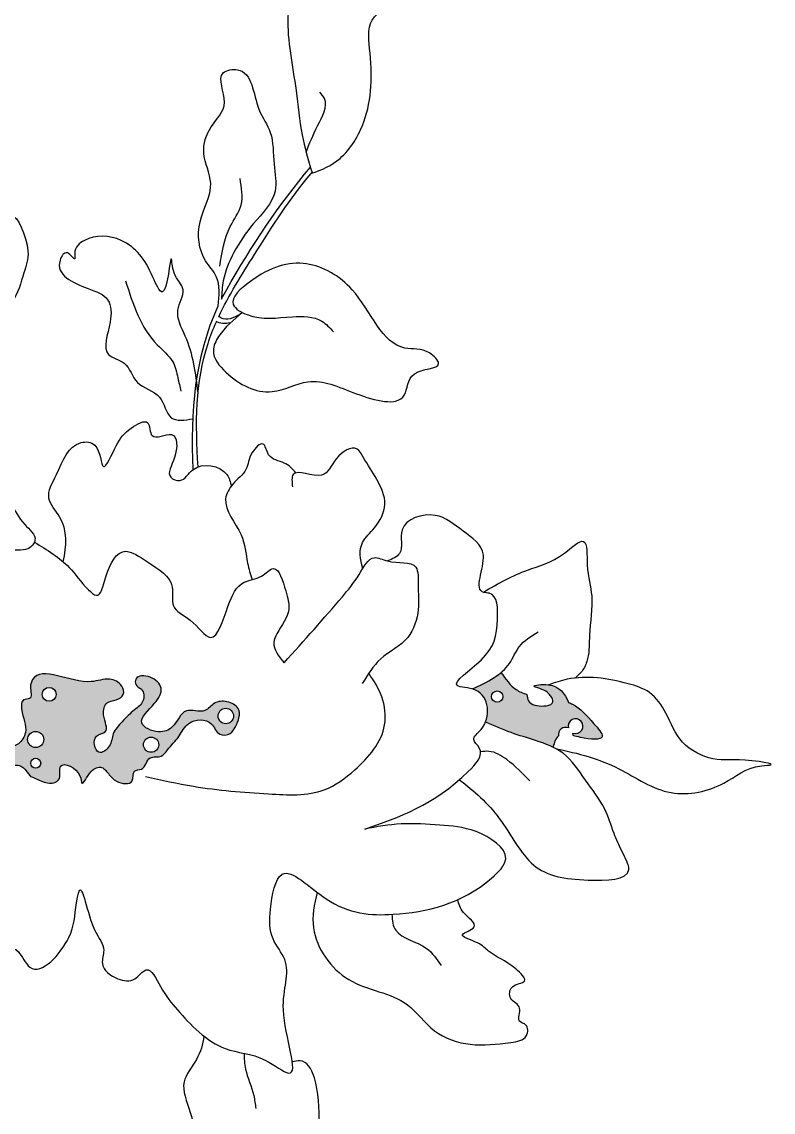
# Model space of a CAD drawing. Header units: millimetres. Extents: x 2133.42 to 2134.8, y 649.95 to 651.52.
# Drawn here: x 2134.0968 to 2134.232, y 650.3705 to 650.5667 of the extents above; entities that cross this region are included whole.
import ezdxf

# ---------------------------------------------------------------- set-up
doc = ezdxf.new("R2010")
doc.units = ezdxf.units.MM
for name, color, linetype in [('Flor01', 210, 'Continuous'), ('Flor02', 223, 'Continuous'), ('Hojas', 74, 'Continuous'), ('Polen', 40, 'Continuous')]:
    doc.layers.add(name, color=color, linetype=linetype)

msp = doc.modelspace()

# ---------------------------------------------------------------- hatches: boundary and pattern name
at = {"layer": 'Polen'}
h = msp.add_hatch(color=256, dxfattribs=at)
edge = h.paths.add_edge_path()
edge.add_spline(control_points=[(2134.098370345051, 650.4309473231567), (2134.097534996331, 650.4320945195852), (2134.096430561998, 650.4336112551608), (2134.094391832267, 650.4322140296468), (2134.093150553739, 650.4337303666505), (2134.092146904643, 650.4357888242264), (2134.089776145033, 650.434840399632), (2134.087421295873, 650.4361538200993), (2134.089077911756, 650.4388152351914), (2134.092421675758, 650.4361611877918), (2134.096188815862, 650.4361739835172), (2134.098127313001, 650.4395376935807), (2134.096724226994, 650.4418532146576), (2134.096673200345, 650.4449600447068), (2134.098877128923, 650.4447237512147), (2134.09815614762, 650.4468743790695), (2134.09964032378, 650.4514584584069), (2134.107211400397, 650.4466615112382), (2134.112279310073, 650.4488757119223), (2134.114820996595, 650.4477114928826), (2134.115419434474, 650.4455042648955), (2134.113741748687, 650.4446232396454), (2134.111795568309, 650.4443879891282), (2134.111126727219, 650.4417606531887), (2134.112855231727, 650.4387375232425), (2134.109322502188, 650.4385653702329), (2134.110111740724, 650.4342236298253), (2134.113025508925, 650.4363785397046), (2134.112985635903, 650.4388147985848), (2134.114990882016, 650.4409169566575), (2134.116753874883, 650.442802059793), (2134.118949407703, 650.4442481813745), (2134.118791841688, 650.446693751175), (2134.117156565973, 650.4472156619133), (2134.11721679909, 650.4492300618057), (2134.120234780075, 650.4491099862577), (2134.122532616725, 650.4468476740143), (2134.120701742252, 650.4436610768844), (2134.116816546436, 650.4405888092656), (2134.121289675476, 650.4385229596484), (2134.124494111474, 650.4396624969359), (2134.125756627354, 650.4437604687423), (2134.129660337053, 650.4420112238789), (2134.131352885334, 650.4444292989581), (2134.133757861191, 650.444615525042), (2134.136566979811, 650.4432049882009), (2134.135588113803, 650.4403102203572), (2134.134387369094, 650.4384201964046), (2134.131924261609, 650.4381541478615), (2134.131068797344, 650.441434689107), (2134.126559457618, 650.4412242245744), (2134.12518814894, 650.4378960067237), (2134.1232828403, 650.4362475583638), (2134.121970003894, 650.4341465903395), (2134.119331830248, 650.4348841041135), (2134.119057066585, 650.4319768628828), (2134.116579326418, 650.432215736566), (2134.117214227643, 650.4292390484176), (2134.113845382592, 650.4297603061652), (2134.112528210746, 650.4312066415362), (2134.111251793432, 650.4330055712599), (2134.108959267583, 650.4321158944837), (2134.107546477567, 650.4286748365053), (2134.10742930722, 650.4322462863814), (2134.102836219747, 650.4342323329299), (2134.104149071325, 650.4300593826481), (2134.101370514857, 650.4294940270369), (2134.099834869116, 650.4303700024236), (2134.098711882017, 650.4308126880377), (2134.098370345051, 650.4309473231567)], knot_values=[0, 0, 0, 0, 0.003371488317455077, 0.004457524576265608, 0.006169818014565558, 0.008137546709673047, 0.01065144792852713, 0.01277259110402362, 0.01375755156126845, 0.01840206262066388, 0.02174387624145738, 0.02408890901414512, 0.02838961373134969, 0.03006653069454374, 0.03117302740439819, 0.0331915753341682, 0.0346097155726545, 0.04516805863741619, 0.04852080260624166, 0.05101215773116627, 0.05255515996680567, 0.05415916795628751, 0.05585083324809297, 0.05811167102859818, 0.06115675271093528, 0.06293401311162143, 0.06585338569897013, 0.06802209245980878, 0.07037335136173922, 0.07305970025536193, 0.07617551573676934, 0.07837207829702975, 0.08048501364093996, 0.08181691268319641, 0.08275518793337427, 0.08538201940302942, 0.08813984134480762, 0.0911162932554805, 0.09534197601960848, 0.09876772493536912, 0.1013732371633334, 0.1052117045649992, 0.1085371476041092, 0.1107043058975503, 0.1129633692664381, 0.1153299990403018, 0.1186883616745174, 0.120177108576016, 0.122061800919607, 0.1244753114905321, 0.1285233498099, 0.1315129411505326, 0.1346383602869319, 0.136272617203848, 0.1382452834888522, 0.1408167314008593, 0.1420972920599039, 0.1438829361214914, 0.1467025956307846, 0.1484421538039859, 0.1503325324623435, 0.1523455252605972, 0.1550183971785881, 0.1563668749300991, 0.1602444798076082, 0.1627248851387841, 0.1644846535389336, 0.1669984009217364, 0.1680970476806191, 0.1680970476806191, 0.1680970476806191, 0.1680970476806191], degree=3, periodic=0)
h.paths.add_polyline_path([(2134.100480328553, 650.4457120641995, -1), (2134.102990300318, 650.4457120641995, -1)], flags=16)
h.paths.add_polyline_path([(2134.097853764968, 650.4375937740662, -1), (2134.100756820022, 650.4375937740662, -1)], flags=16)
h.paths.add_polyline_path([(2134.098405338241, 650.4333140212655, -1), (2134.100205246749, 650.4333140212655, -1)], flags=16)
h.paths.add_polyline_path([(2134.121433530127, 650.4366561155587, -1), (2134.118692661023, 650.4366561155587, -1)], flags=16)
h.paths.add_polyline_path([(2134.134895247592, 650.4418154832241, -1), (2134.132119194549, 650.4418154832241, -1)], flags=16)
h = msp.add_hatch(color=256, dxfattribs=at)
edge = h.paths.add_edge_path()
edge.add_spline(control_points=[(2134.195199147111, 650.4442456652263), (2134.194524290925, 650.4458092920739), (2134.193163604269, 650.4479278791813), (2134.187594880552, 650.4471922220481), (2134.191454897604, 650.4466385515193), (2134.192989975173, 650.4439758071387), (2134.190198191288, 650.4434232547832), (2134.187939431677, 650.4439071366795), (2134.187710930766, 650.4452663894862), (2134.187687041167, 650.4457129957528)], knot_values=[0.0006866349801275262, 0.0006866349801275262, 0.0006866349801275262, 0.0006866349801275262, 0.005502396653678694, 0.008123184443972871, 0.0104434467015568, 0.01287288786415766, 0.01447875957133001, 0.01736932864430499, 0.0186339179570644, 0.0186339179570644, 0.0186339179570644, 0.0186339179570644], degree=3, periodic=0)
edge.add_spline(control_points=[(2134.187687041167, 650.445712995753), (2134.18698826082, 650.4459168502226), (2134.18512790276, 650.4467021020849), (2134.183850074141, 650.4484766753625), (2134.183021510279, 650.4496273361513)], knot_values=[0, 0, 0, 0, 0.002214076187201169, 0.006297422324731785, 0.006297422324731785, 0.006297422324731785, 0.006297422324731785], degree=3, periodic=0)
edge.add_spline(control_points=[(2134.18302151027, 650.4496273361436), (2134.182626824554, 650.4492999650312), (2134.180971876053, 650.4481147105442), (2134.179164635748, 650.4472534509639), (2134.17777546842, 650.4466963002484)], knot_values=[0.004052643690188831, 0.004052643690188831, 0.004052643690188831, 0.004052643690188831, 0.005576532976412855, 0.01006127983372449, 0.01006127983372449, 0.01006127983372449, 0.01006127983372449], degree=3, periodic=0)
edge.add_spline(control_points=[(2134.177775468414, 650.4466963002419), (2134.17801083879, 650.4466329591505), (2134.180419721136, 650.4458261127157), (2134.18110810706, 650.4428532994558), (2134.180235253636, 650.4407031571213)], knot_values=[0.03130897864286766, 0.03130897864286766, 0.03130897864286766, 0.03130897864286766, 0.03192596343149454, 0.0377794536566221, 0.0377794536566221, 0.0377794536566221, 0.0377794536566221], degree=3, periodic=0)
edge.add_spline(control_points=[(2134.180235253637, 650.4407031571211), (2134.181767578253, 650.4400421471883), (2134.184717113867, 650.4387697847158), (2134.188816931497, 650.4375862417077), (2134.191378103079, 650.4366943019427), (2134.192368682933, 650.4362142492658)], knot_values=[0.06936886324159014, 0.06936886324159014, 0.06936886324159014, 0.06936886324159014, 0.07436043172021009, 0.07897701600276705, 0.08226984146394022, 0.08226984146394022, 0.08226984146394022, 0.08226984146394022], degree=3, periodic=0)
edge.add_spline(control_points=[(2134.192368682934, 650.436214249265), (2134.192632708111, 650.437033188376), (2134.192896908176, 650.4378526699455), (2134.193356173473, 650.4382511911148), (2134.193356477571, 650.4382514547328)], knot_values=[0.03042648225824127, 0.03042648225824127, 0.03042648225824127, 0.03042648225824127, 0.03268942712988784, 0.03269092608609571, 0.03269092608609571, 0.03269092608609571, 0.03269092608609571], degree=3, periodic=0)
edge.add_arc((2134.194669605663, 650.4384558873998), 0.001328946238073957, 68.73307818052672, 188.8489842818456, ccw=False)
edge.add_arc((2134.196450075901, 650.4399774267831), 0.001328946237840527, -111.26692178293189, 192.2994444276143, ccw=False)
edge.add_arc((2134.194669605663, 650.4384558873987), 0.001328946238070201, -6.994611143970417, 12.299444470715002, ccw=False)
edge.add_spline(control_points=[(2134.195988661364, 650.438294053654), (2134.196407395834, 650.438188024885), (2134.198491488215, 650.4376294636386), (2134.202554851527, 650.4372860666562), (2134.198873578288, 650.4414050740824), (2134.197180991111, 650.4434037380369), (2134.195438422079, 650.4441554099703), (2134.19519914708, 650.444245665238)], knot_values=[0.01376428735733634, 0.01376428735733634, 0.01376428735733634, 0.01376428735733634, 0.01484051168550728, 0.01876122151157783, 0.02150657375251771, 0.02672252709299005, 0.02751927519553028, 0.02751927519553028, 0.02751927519553028, 0.02751927519553028], degree=3, periodic=0)
h.paths.add_polyline_path([(2134.181322981704, 650.4453069572768, -1), (2134.183374878977, 650.4453069572768, -1)], flags=16)

# ---------------------------------------------------------------- linework, layer by layer
at = {"layer": 'Flor01'}
for points, knots in [([(2134.104246655922, 650.4695789227868), (2134.104899014405, 650.472447318716), (2134.10514197048, 650.4765146491823), (2134.100704603425, 650.4811011052713), (2134.103706123433, 650.4860548836053), (2134.105370648233, 650.4913655007575), (2134.110983098827, 650.4910823514967), (2134.111056655214, 650.4841720337072), (2134.113944103979, 650.4911477939394), (2134.115607423227, 650.4931955518451), (2134.120047943076, 650.4958330346041), (2134.119630346777, 650.4908110021325), (2134.124922738688, 650.4939659961136), (2134.124835954442, 650.4882349584312), (2134.12245701338, 650.4849522340191), (2134.125942687957, 650.4836554885666), (2134.127747640583, 650.4877809582848), (2134.133622570949, 650.4867191007921), (2134.134325140161, 650.4839403049822), (2134.134507241859, 650.4832200578829)], [0.00355373288683701, 0.00355373288683701, 0.00355373288683701, 0.00355373288683701, 0.01182106568553535, 0.01569450112807897, 0.02013028919525012, 0.02739622299193404, 0.0299428446179674, 0.03408182480744343, 0.038482168029569, 0.04264167691311754, 0.04577443493497131, 0.04820480802074426, 0.05167294102246035, 0.05584343824635409, 0.05946070239053979, 0.06119454031177805, 0.06419787252800943, 0.07041439095682202, 0.07258943269473543, 0.07258943269473543, 0.07258943269473543, 0.07258943269473543]), ([(2134.072524019041, 650.4626891055917), (2134.071822152433, 650.4651723487519), (2134.071100366004, 650.469768703157), (2134.07273467846, 650.4776867125322), (2134.077622813863, 650.4757438941591), (2134.080808428092, 650.4725349974802), (2134.081806651302, 650.4771135108892), (2134.077368252449, 650.4778807347697), (2134.079137321216, 650.4832850146747), (2134.079152033948, 650.4876018022832), (2134.082708860075, 650.4914873804712), (2134.089263599414, 650.4908991103584), (2134.09420978758, 650.4841556503428), (2134.095276715654, 650.4776184682041), (2134.100017183716, 650.4739198448569), (2134.097657935912, 650.4712019217556), (2134.093362729881, 650.472445202534), (2134.094011458404, 650.465620972013), (2134.093846231905, 650.4622615698269), (2134.093754918973, 650.460404985891)], [0.006103925317610065, 0.006103925317610065, 0.006103925317610065, 0.006103925317610065, 0.014044174438711, 0.01978186873103309, 0.02458709336255909, 0.02708127451059698, 0.02986435972669458, 0.03274868982083435, 0.03733322992849198, 0.04270888543075326, 0.04657082303433688, 0.05138158819061519, 0.06027186794899696, 0.06891476481678689, 0.07230704676319191, 0.07432096880120237, 0.07752084091632534, 0.08251007722195611, 0.08867378728837055, 0.08867378728837055, 0.08867378728837055, 0.08867378728837055]), ([(2134.146116479909, 650.4855702356682), (2134.145528915222, 650.4863079105075), (2134.144117649027, 650.4876926226696), (2134.141002135527, 650.4879281361372), (2134.140511347793, 650.4917729482248), (2134.137573219089, 650.4889034351658), (2134.137609064115, 650.4858913346127), (2134.134702804998, 650.4838868941047), (2134.132373794172, 650.4795586634631), (2134.13685665232, 650.4751207578255), (2134.137141605326, 650.4699841306127), (2134.137942090701, 650.4673253165644), (2134.138238484003, 650.4663408455151)], [0.001561674869579231, 0.001561674869579231, 0.001561674869579231, 0.001561674869579231, 0.004323578508317422, 0.007507541117952008, 0.009673867379040245, 0.0121667900898266, 0.01540126303374145, 0.01896822219917012, 0.02187359313503752, 0.02895310064887292, 0.03418305739110378, 0.03725813878375577, 0.03725813878375577, 0.03725813878375577, 0.03725813878375577]), ([(2134.158162944641, 650.4683787053424), (2134.157652223956, 650.4700698030105), (2134.157317266878, 650.4727848904496), (2134.160687539596, 650.4758609881435), (2134.162907052144, 650.4798932422287), (2134.160739206574, 650.4845743239347), (2134.158754553011, 650.4873893824381), (2134.15684626857, 650.4909076169655), (2134.152834860858, 650.4883879193305), (2134.151440222091, 650.4835981153226), (2134.145088768609, 650.4869054239138), (2134.145413399624, 650.4839373803295), (2134.145511746662, 650.4830382108696)], [0.002778791882572898, 0.002778791882572898, 0.002778791882572898, 0.002778791882572898, 0.007659932966549586, 0.01107311767365255, 0.01571353391502461, 0.02040143252345845, 0.02510505806610641, 0.02693380948779142, 0.03097822629246675, 0.0350065899213238, 0.04014136796303785, 0.04237303374894651, 0.04237303374894651, 0.04237303374894651, 0.04237303374894651]), ([(2134.179849695489, 650.4640797245537), (2134.182509460338, 650.4656697256543), (2134.187301292399, 650.4682504501135), (2134.193175350656, 650.4695745217058), (2134.198733114335, 650.4750055318185), (2134.19826063041, 650.4678683147214), (2134.199881809867, 650.4632224729761), (2134.198769006978, 650.4572845330107), (2134.198986793397, 650.4527914620148), (2134.197898876999, 650.4500493091579), (2134.196897282118, 650.4490687608518), (2134.196360412707, 650.448652614483)], [0.004856471216310568, 0.004856471216310568, 0.004856471216310568, 0.004856471216310568, 0.01390654497316983, 0.02121653217451368, 0.02527079780929947, 0.02956784047714293, 0.03519664227974775, 0.0422393555067259, 0.04648481541571877, 0.0487198907727065, 0.0507566210718542, 0.0507566210718542, 0.0507566210718542, 0.0507566210718542]), ([(2134.17777546842, 650.4466963002484), (2134.179164635748, 650.4472534509639), (2134.18164094368, 650.4484335618347), (2134.184771291093, 650.4509894350797), (2134.186136225803, 650.4547940894471), (2134.188453570075, 650.4561824808367), (2134.189726627103, 650.456945207998)], [0.004052643690188832, 0.004052643690188832, 0.004052643690188832, 0.004052643690188832, 0.008537390547500464, 0.01228576758634608, 0.01581887524085553, 0.0201259732806801, 0.0201259732806801, 0.0201259732806801, 0.0201259732806801]), ([(2134.192966053085, 650.4359054893296), (2134.196873168362, 650.4351529578502), (2134.203998043274, 650.4332102982844), (2134.212948915721, 650.4266273602822), (2134.223198562725, 650.428877433723), (2134.227185716128, 650.4327973057063), (2134.233020192762, 650.43303126687), (2134.225561253917, 650.4343546259388), (2134.221803015707, 650.4332623749712), (2134.21497606809, 650.436627715208), (2134.213141915335, 650.4420509660658), (2134.210161436139, 650.4463395937141), (2134.20367582057, 650.4483944203537), (2134.197279921927, 650.4493522318339), (2134.192668840094, 650.4478043095564), (2134.191552657602, 650.4474296114255)], [0.007240834827986035, 0.007240834827986035, 0.007240834827986035, 0.007240834827986035, 0.01910124871332498, 0.02941770814562377, 0.03908595589176728, 0.04656498569079047, 0.04822868151688881, 0.05174044103352203, 0.05875215930871606, 0.06502028139131638, 0.07102135507088927, 0.07576418891571043, 0.07991086250004971, 0.09090788242825644, 0.0944200525680674, 0.0944200525680674, 0.0944200525680674, 0.0944200525680674]), ([(2134.175533702409, 650.4303468926821), (2134.178181581602, 650.4283364890013), (2134.183292715291, 650.423850149155), (2134.188096430094, 650.4136149741705), (2134.1966649916, 650.4120325321252), (2134.207653818494, 650.4123412349185), (2134.204639615979, 650.4175814701425), (2134.203186351154, 650.4209823391127), (2134.201734870385, 650.4257501922457), (2134.19811607101, 650.4302122642263), (2134.194833513857, 650.4354473223226), (2134.189499909319, 650.4373890783949), (2134.184717113867, 650.4387697847158), (2134.181767578253, 650.4400421471883), (2134.180235253637, 650.4407031571211)], [0.004841687568232506, 0.004841687568232506, 0.004841687568232506, 0.004841687568232506, 0.01481824806423701, 0.02524580331250172, 0.03541199428338656, 0.04295279531654572, 0.0464136945234817, 0.04995096916539639, 0.0548029122055884, 0.06088985041885821, 0.06721972325402595, 0.07266168870276332, 0.07727827298532028, 0.08226984146394023, 0.08226984146394023, 0.08226984146394023, 0.08226984146394023])]:
    msp.add_open_spline(points, degree=3, knots=knots, dxfattribs=at)
for points in [[(2134.158526392498, 650.4214726759784), (2134.177137286472, 650.4318247386934), (2134.179113238605, 650.4361000346546), (2134.178125262539, 650.4375799380815), (2134.17944256396, 650.4393887166945), (2134.178454587894, 650.4464593935533), (2134.175161334339, 650.4472815698815), (2134.17944256396, 650.451885729392), (2134.182406524772, 650.4592852814368), (2134.180924560673, 650.4638894409472), (2134.179936551994, 650.4640538785402), (2134.179851497475, 650.4707343433965), (2134.176198229799, 650.475066542608), (2134.171175023434, 650.4779166739744), (2134.165238491996, 650.4752945512555), (2134.164781813154, 650.4710763680044), (2134.162612694643, 650.4697083044831)], [(2134.188187133797, 650.4301598589748), (2134.184074806534, 650.4339688857466), (2134.180856464877, 650.4354567835566), (2134.179348307128, 650.4353539704362)], [(2134.095485209687, 650.4282093924322), (2134.074549013887, 650.4086961507918), (2134.069896518684, 650.3947581243733), (2134.076642633467, 650.3861630106031), (2134.087110731367, 650.3894152117249), (2134.096183061139, 650.3994041293006), (2134.098276680719, 650.3966165216896), (2134.105255423523, 650.4019594343379), (2134.106651159039, 650.4082315456443), (2134.107116415082, 650.410322257171), (2134.109907918727, 650.4033532381434), (2134.111536282264, 650.3996364318742), (2134.111303654242, 650.3973134294106), (2134.114095157886, 650.3945258217996), (2134.11711925694, 650.3945258217996), (2134.11921287652, 650.3961519281788), (2134.121771752143, 650.393132017994), (2134.124795883808, 650.3889506065775), (2134.133402957537, 650.3819815991866), (2134.140614328363, 650.37989088766), (2134.144801567523, 650.3775678851964), (2134.143871055438, 650.3889506065775), (2134.144103683459, 650.3980103254951), (2134.142010063879, 650.4017271317642), (2134.141544807836, 650.4070700444125), (2134.143638427416, 650.413342155719), (2134.151547682307, 650.4089284533654), (2134.163644143744, 650.4061408457544), (2134.181323579857, 650.4126452596346), (2134.18388245548, 650.41612976333), (2134.178532076213, 650.4210080824677), (2134.172018622064, 650.4221695836995), (2134.16503987926, 650.4224018746365), (2134.158526392498, 650.4214726759784)]]:
    msp.add_spline(points, degree=3, dxfattribs=at)
at = {"layer": 'Flor02'}
for points in [[(2134.099077479375, 650.4730974699695), (2134.105335977458, 650.4685504920714), (2134.108795556949, 650.4645385103735), (2134.110246343089, 650.4635355120398), (2134.111920332114, 650.466878828182), (2134.115379911605, 650.4714480311764), (2134.11939749831, 650.469553490405), (2134.123861458171, 650.4649842874106), (2134.124084661056, 650.4616409596318), (2134.127097834778, 650.4590777533048), (2134.130780617154, 650.4559573140446), (2134.133905392319, 650.4615295153725), (2134.136806997211, 650.4658758298483), (2134.139931772375, 650.4669902724413), (2134.14205216717, 650.4683276035528), (2134.144284130794, 650.4643156218549), (2134.144842138007, 650.4609722940761), (2134.142721743212, 650.4566259796003), (2134.142163768613, 650.4550657716068), (2134.144008062352, 650.4513768234932)], [(2134.144008062352, 650.4513768234933), (2134.15448705297, 650.4632746996577), (2134.157501563822, 650.4672884384908), (2134.160228983061, 650.4702987484338), (2134.162612694643, 650.4697083044831), (2134.167693462828, 650.4685785713235), (2134.168124083941, 650.4654249210456), (2134.168124083941, 650.4609811262984), (2134.166257972152, 650.4559639585754), (2134.161377349512, 650.4520935600771), (2134.158075747047, 650.4476497769665)]]:
    msp.add_spline(points, degree=3, dxfattribs=at)
msp.add_open_spline([(2134.119072151731, 650.4309602165721), (2134.121953261368, 650.4303063264886), (2134.129260918427, 650.4286477972795), (2134.139869168756, 650.4278458455257), (2134.150478305092, 650.4272656287617), (2134.157669756491, 650.4325609407991), (2134.162794793121, 650.4384581791436), (2134.161915461393, 650.4453710710218), (2134.16017249926, 650.4481805738991), (2134.159224891732, 650.4494990304885)], degree=3, knots=[0, 0, 0, 0, 0.00882915660995934, 0.02239430524635216, 0.03243789128571943, 0.03898581691260597, 0.048714330010295, 0.05379566812039877, 0.05862943771737979, 0.05862943771737979, 0.05862943771737979, 0.05862943771737979], dxfattribs=at)
at = {"layer": 'Hojas'}
for points, knots in [([(2134.148891708172, 650.5394528646824), (2134.150812948977, 650.5400399259411), (2134.154902110809, 650.5419375822628), (2134.159877296367, 650.5503552090462), (2134.159852539626, 650.5589880062972), (2134.158786864241, 650.5671417081795), (2134.163168796901, 650.5694699280759), (2134.160550565367, 650.5731417775006), (2134.158172880688, 650.5754742501324), (2134.15605232761, 650.5799637384732), (2134.158952884561, 650.5908185937748), (2134.147383395873, 650.5782257749122), (2134.143397241456, 650.5686475762194), (2134.146156701993, 650.5559968082626), (2134.146938948911, 650.5466910899315), (2134.148335274861, 650.5418566385463), (2134.149034984748, 650.5396210048824)], [0.006540857908743213, 0.006540857908743213, 0.006540857908743213, 0.006540857908743213, 0.01251506215225814, 0.02034906125520273, 0.03363979097311392, 0.03936611723496425, 0.04194589838589284, 0.04570250812176487, 0.04940901237989077, 0.05268608882755877, 0.06080227379952392, 0.06923904445055341, 0.08422244861141717, 0.09741209767077559, 0.1054936581006371, 0.1124854266681447, 0.1124854266681447, 0.1124854266681447, 0.1124854266681447]), ([(2134.132145840854, 650.5155960298665), (2134.132337944364, 650.5174772308441), (2134.132653218271, 650.52056459548), (2134.128760243043, 650.5245002063816), (2134.128014473466, 650.5309682098924), (2134.132022144316, 650.5371026047411), (2134.128802024882, 650.5428574598304), (2134.130520319017, 650.5480883550043), (2134.134645209127, 650.5517958370035), (2134.131265788697, 650.5576647388333), (2134.138301492426, 650.5588519044679), (2134.138461802108, 650.551513484383), (2134.142199110596, 650.5467015497981), (2134.141910502689, 650.5413950907244), (2134.143233010966, 650.5353098045396), (2134.138357216454, 650.5306251081487), (2134.134963926423, 650.5255659583574), (2134.132954596418, 650.520849635285), (2134.132772268124, 650.5179453449148), (2134.132744341965, 650.5168296483221)], [0, 0, 0, 0, 0.00531582323247538, 0.008724152737358132, 0.01578423063358481, 0.02302947162350794, 0.02857910281190263, 0.03350190159528209, 0.03849492081645332, 0.0437960696203681, 0.04645195754538487, 0.05452172517100962, 0.05915963461140669, 0.06494646976589505, 0.06976932613698753, 0.07684705650477933, 0.08310066489480117, 0.0884929749110941, 0.09182424711737314, 0.09182424711737314, 0.09182424711737314, 0.09182424711737314]), ([(2134.14796776584, 650.5432677322783), (2134.148548790267, 650.5447779686358), (2134.149825513474, 650.5478679503946), (2134.152230999905, 650.5519726856506), (2134.150762504681, 650.5536675990925), (2134.150445756667, 650.5540331845285)], [0.001924125314391212, 0.001924125314391212, 0.001924125314391212, 0.001924125314391212, 0.006990622596964585, 0.01205061297740082, 0.0134421873520719, 0.0134421873520719, 0.0134421873520719, 0.0134421873520719]), ([(2134.132242003993, 650.5136634091843), (2134.134045666246, 650.5174957279352), (2134.139587320946, 650.5263264259962), (2134.145086903487, 650.5349850732628), (2134.14897755316, 650.5395538348406), (2134.149034984748, 650.5396210048824)], [0.03492022112861603, 0.03492022112861603, 0.03492022112861603, 0.03492022112861603, 0.04769176062775596, 0.06549481267841831, 0.06576088525019907, 0.06576088525019907, 0.06576088525019907, 0.06576088525019907]), ([(2134.132744341965, 650.5168296483226), (2134.133036920734, 650.5174080411759), (2134.133344339381, 650.5179817826784), (2134.138099380883, 650.5263595423311), (2134.14305921539, 650.5338002134864), (2134.148741962995, 650.5405690865716)], [0.03794385123234098, 0.03794385123234098, 0.03794385123234098, 0.03794385123234098, 0.03986617653867406, 0.03986617653867406, 0.06625581352254295, 0.06625581352254295, 0.06625581352254295, 0.06625581352254295]), ([(2134.128535490876, 650.4866461476532), (2134.128012942656, 650.4943311562348), (2134.128042035537, 650.5033050295687), (2134.131252656934, 650.5114706004459), (2134.131824658633, 650.5127530664174)], [0.007212926362692001, 0.007212926362692001, 0.007212926362692001, 0.007212926362692001, 0.02966388538733197, 0.03391199232009061, 0.03391199232009061, 0.03391199232009061, 0.03391199232009061]), ([(2134.149963272422, 650.4100808183729), (2134.149361551073, 650.4079450204232), (2134.14837124019, 650.4021207303099), (2134.154899671939, 650.3926553474198), (2134.165702464505, 650.3919372322226), (2134.170585810882, 650.3845277144063), (2134.177753306059, 650.382196923485), (2134.18308672602, 650.3828697600522), (2134.18782213976, 650.3834842918096), (2134.188005309409, 650.3863920766727), (2134.185604919367, 650.386798196897), (2134.187161934073, 650.389659271137), (2134.18435002836, 650.390586282966), (2134.184596438881, 650.3936533775814), (2134.188398970461, 650.3937353641926), (2134.184469792308, 650.3976653491044), (2134.181438058531, 650.3986685672124), (2134.179100080368, 650.4012238345584), (2134.174405235171, 650.402333331556), (2134.179837085147, 650.4038670022823), (2134.175890661359, 650.4062321505355), (2134.175434599461, 650.4080023552355), (2134.175234232958, 650.4087800780146)], [0.003654884852255139, 0.003654884852255139, 0.003654884852255139, 0.003654884852255139, 0.01015939020707594, 0.02142071975682148, 0.03287917778813195, 0.039644526030774, 0.04652857760822676, 0.05384673189266308, 0.05688564981126839, 0.0587994631409666, 0.06012728222035763, 0.06247362781696426, 0.06481338172296704, 0.0669152954581868, 0.0693278877934164, 0.07200623391447467, 0.07784467896224902, 0.08033236054037503, 0.0834080949448262, 0.08591715757451658, 0.08915166095434689, 0.09168626325348277, 0.09168626325348277, 0.09168626325348277, 0.09168626325348277]), ([(2134.163413133239, 650.4061274306988), (2134.163408979734, 650.40501193665), (2134.163869154839, 650.4019633301806), (2134.169529822874, 650.4010035249338), (2134.171499299371, 650.398067741213), (2134.17227512275, 650.396911266562)], [0.002183910807749265, 0.002183910807749265, 0.002183910807749265, 0.002183910807749265, 0.005326649642866298, 0.01168240014310555, 0.01581336562088156, 0.01581336562088156, 0.01581336562088156, 0.01581336562088156]), ([(2134.129575907926, 650.3842252960795), (2134.12938771203, 650.3827691141208), (2134.128541756279, 650.3799069253186), (2134.124955927432, 650.3757335064757), (2134.127194528704, 650.3710875362194), (2134.128460048053, 650.3648123437343), (2134.132967154408, 650.3673902489747), (2134.136792999294, 650.3643650177888), (2134.134562860254, 650.3595270964092), (2134.139798109915, 650.3583409859497), (2134.139043169964, 650.3520743271265), (2134.144286005585, 650.3555775882214), (2134.142259755836, 650.359350256847), (2134.144585433095, 650.3627092084255), (2134.143708015993, 650.3657785955961), (2134.147387604172, 650.3688621630727), (2134.150270402313, 650.3613264579383), (2134.151121931534, 650.3751222572278), (2134.147815783664, 650.3801098601815), (2134.145962048764, 650.3797043132834), (2134.145480558036, 650.3795989761767)], [0.009876187851107157, 0.009876187851107157, 0.009876187851107157, 0.009876187851107157, 0.0143402481825659, 0.01894745935770307, 0.02457062268501514, 0.02955971039165118, 0.03290858842702405, 0.03666236994723622, 0.0408300643455389, 0.04456756122578333, 0.0490283640180682, 0.05178453770566318, 0.05733221982051048, 0.05908695027387696, 0.06334045739931252, 0.06626600897063904, 0.06871773888293284, 0.07964736361377084, 0.08365008573025891, 0.08505455413214527, 0.08505455413214527, 0.08505455413214527, 0.08505455413214527]), ([(2134.136792892929, 650.3811335905706), (2134.136783245743, 650.3801766691699), (2134.136980622149, 650.3775919772444), (2134.138505319821, 650.3744203373553), (2134.138803100513, 650.3719809295418), (2134.138898496951, 650.3711994456474)], [0.004841628128660155, 0.004841628128660155, 0.004841628128660155, 0.004841628128660155, 0.007723029721552148, 0.01272323604475866, 0.0150801480022306, 0.0150801480022306, 0.0150801480022306, 0.0150801480022306])]:
    msp.add_open_spline(points, degree=3, knots=knots, dxfattribs=at)
for points in [[(2134.132431940194, 650.5227547246077), (2134.134313086543, 650.5298579491947), (2134.136253034002, 650.5337324321594), (2134.136076663282, 650.5385461911268)], [(2134.051705520148, 650.4916300638926), (2134.051849665314, 650.5063286995731), (2134.052285504495, 650.5127121620457), (2134.056353380336, 650.5174997501725), (2134.058823157437, 650.522287349936), (2134.063472130444, 650.5266397154733), (2134.065651358962, 650.5304117609508), (2134.065070229183, 650.5240282984782), (2134.065215519781, 650.522287349936), (2134.068121136063, 650.5272200238962), (2134.072043721306, 650.5295412808614), (2134.076692694312, 650.5312822294036), (2134.078290793052, 650.5278003439558), (2134.077564405288, 650.5250438527643), (2134.081777539113, 650.5282355781823), (2134.083666186436, 650.5288158982419), (2134.088315192055, 650.5272200238962), (2134.090930227142, 650.5263495554434), (2134.093835843424, 650.5273651097294), (2134.09514339358, 650.5315723894333), (2134.097903719265, 650.5254790869907), (2134.0971773315, 650.5215619556799), (2134.094998102983, 650.51633912169), (2134.090784969157, 650.5128572362422), (2134.088460450041, 650.5103909050805), (2134.084828445993, 650.5090851907646), (2134.084102025617, 650.5067639337994), (2134.086135963537, 650.5054582194837), (2134.084392606813, 650.4998001512673), (2134.081051151349, 650.495157637337), (2134.078581374248, 650.4937068488247), (2134.071026752346, 650.4948674773073), (2134.068266426661, 650.4918208260858), (2134.067249457701, 650.4876135463819), (2134.063617421042, 650.4858725978397), (2134.060275965579, 650.484421820964), (2134.056208089738, 650.4848570551903), (2134.055191120778, 650.4867430779292), (2134.052033586692, 650.4890059070361)], [(2134.128523622661, 650.4999327344701), (2134.126216698666, 650.5101762553147), (2134.124891309238, 650.5148086569905), (2134.125819081838, 650.5185145713492), (2134.124228614524, 650.5215587206894), (2134.123698491366, 650.5240734487055), (2134.122108024052, 650.5181175053561), (2134.120385017795, 650.5207645887033), (2134.117999316824, 650.524867569055), (2134.114685843254, 650.5273823087077), (2134.108058896113, 650.5273823087077), (2134.106335889856, 650.524999924386), (2134.106335889856, 650.5240734487055), (2134.105010500428, 650.525132279717), (2134.103685110999, 650.5238087380435), (2134.108589051884, 650.5187792820112), (2134.112300142283, 650.5166616083515), (2134.112697759112, 650.5126909833308), (2134.112432681226, 650.5068673953124), (2134.115215999025, 650.5052791546135), (2134.117601699996, 650.5018379392802), (2134.121577868281, 650.4991908559331), (2134.123698491366, 650.4954849415743), (2134.127621487334, 650.4953068119939)], [(2134.136540124811, 650.514385458742), (2134.132211248504, 650.5100778906573), (2134.131271865702, 650.507559916014), (2134.133546160908, 650.5036595182153), (2134.141846412202, 650.5001850802277), (2134.148293890396, 650.5019525254368), (2134.157017000925, 650.4998063536052), (2134.16561367113, 650.4995538614326), (2134.167383574778, 650.50334122075), (2134.171808333899, 650.5052349120455), (2134.170164837963, 650.5071285917041), (2134.165740078842, 650.5080123143088), (2134.156258456813, 650.5184907045667), (2134.148041042358, 650.5231617864887), (2134.137927316543, 650.5200056459663), (2134.13486502775, 650.5158326594891), (2134.137351665736, 650.5140323639988), (2134.145495407584, 650.5136598862609), (2134.15077951738, 650.5128528492227), (2134.152893161299, 650.5109283906075)], [(2134.115481076911, 650.5201028236847), (2134.121180251452, 650.5085880029791), (2134.123963536638, 650.5055438536389), (2134.124891309238, 650.5026320596296), (2134.12542146501, 650.5002496869446)], [(2134.136540124811, 650.514385458742), (2134.133035246764, 650.5132900733173), (2134.132242003993, 650.5136634091843)]]:
    msp.add_spline(points, degree=3, dxfattribs=at)
for points in [[(2134.127659433674, 650.48618650014), (2134.127183014377, 650.4964247975814), (2134.127938251643, 650.5065455930672), (2134.132145840855, 650.5155960298682)], [(2134.134323384502, 650.5125338826087), (2134.133368868772, 650.5123747412616), (2134.132431795687, 650.5124172924433), (2134.131759624822, 650.5127874466648)]]:
    msp.add_open_spline(points, degree=3, dxfattribs=at)
at = {"layer": 'Polen'}
for centre, radius in [((2134.101735314436, 650.4457120641995), 0.001254985882606189), ((2134.18234893034, 650.4453069572768), 0.001025948636342995), ((2134.13350722107, 650.4418154832241), 0.001388026521603748), ((2134.099305292495, 650.4375937740662), 0.001451527526253482), ((2134.120063095575, 650.4366561155587), 0.001370434551868242), ((2134.099305292495, 650.4333140212655), 0.0008999542537593577)]:
    msp.add_circle(centre, radius, dxfattribs=at)
for centre, start, end in [((2134.1964500759, 650.4399774267836), 248.733078240658, 192.2994444351035), ((2134.194669605663, 650.4384558873996), 68.73307824065799, 188.8489842400867), ((2134.194669605663, 650.4384558873996), 353.0053888219751, 12.29944443510354)]:
    msp.add_arc(centre, 0.00132894623796688, start, end, dxfattribs=at)
msp.add_spline([(2134.098370345051, 650.4309473231567), (2134.0956534924, 650.432943731219), (2134.094628272369, 650.4325854036555), (2134.093295479806, 650.4336603979829), (2134.092065189679, 650.435196087541), (2134.089553374512, 650.4352984784816), (2134.087861774506, 650.4365782197801), (2134.088323116997, 650.4374484554997), (2134.092885372226, 650.4365782197801), (2134.09621736994, 650.4368341680398), (2134.097447627455, 650.4388305761022), (2134.09678124748, 650.4430793404865), (2134.097140054923, 650.4447174209853), (2134.098216542478, 650.444973369245), (2134.098374747796, 650.44698570789), (2134.09873613166, 650.4483570296752), (2134.109288305692, 650.4479961536838), (2134.112612965497, 650.4484292002188), (2134.11478123607, 650.4472022311575), (2134.115070349685, 650.4456865566485), (2134.113769387341, 650.4447482930349), (2134.112179311382, 650.4441708937761), (2134.111528846516, 650.4420056494646), (2134.11181796013, 650.4389743237199), (2134.110227884171, 650.4381804011936), (2134.110661538286, 650.4352934165361), (2134.112540695246, 650.4363760328735), (2134.113263462975, 650.4386134477285), (2134.114853506321, 650.4407786804034), (2134.117094047146, 650.4429439247148), (2134.118611820241, 650.4445317697674), (2134.118322706627, 650.4466248318987), (2134.117310857896, 650.4474909249686), (2134.117310857896, 650.4484292002188), (2134.119912782586, 650.4487900762101), (2134.121864209796, 650.4468413551662), (2134.120707820565, 650.4440987232325), (2134.11839500949, 650.4405621571359), (2134.121430555681, 650.4389743237199), (2134.123887907256, 650.4398404167898), (2134.126417561695, 650.4427274014473), (2134.1297422215, 650.4427995719909), (2134.131476805347, 650.4440987232325), (2134.133717346172, 650.4443874170436), (2134.135741076245, 650.4431604479823), (2134.135235119267, 650.4398404167898), (2134.134295540787, 650.4386856182721), (2134.132416383827, 650.4385412771849), (2134.130898610731, 650.4404178160487), (2134.12685121581, 650.4404899865923), (2134.1250443291, 650.4381082190133), (2134.123020599027, 650.435726463071), (2134.121864209796, 650.4345716645533), (2134.119912782586, 650.4342829707422), (2134.118322706627, 650.4322620791546), (2134.117094047146, 650.4319012031633), (2134.116660393031, 650.4301690170234), (2134.11384165759, 650.4300968348432), (2134.112540695246, 650.4312516333608), (2134.111167462651, 650.4325507729657), (2134.109288305692, 650.4318290326197), (2134.107625992096, 650.4297359588518), (2134.107264608231, 650.4310351100934), (2134.103795407925, 650.4327672962332), (2134.10343402406, 650.4303133581107), (2134.101771677852, 650.4297359588518), (2134.099386596527, 650.4305298813781), (2134.098370345051, 650.4309473231567)], degree=3, dxfattribs=at)
for points, knots in [([(2134.183021510279, 650.4496273361513), (2134.183850074141, 650.4484766753625), (2134.18512790276, 650.4467021020849), (2134.18698826082, 650.4459168502226), (2134.187687041167, 650.445712995753)], [0, 0, 0, 0, 0.004083346137530616, 0.006297422324731785, 0.006297422324731785, 0.006297422324731785, 0.006297422324731785]), ([(2134.187687041167, 650.4457129957528), (2134.187710930766, 650.4452663894862), (2134.187939431677, 650.4439071366795), (2134.190198191288, 650.4434232547832), (2134.192989975173, 650.4439758071387), (2134.191454897604, 650.4466385515193), (2134.187594880552, 650.4471922220481), (2134.193163604269, 650.4479278791813), (2134.194524290925, 650.4458092920739), (2134.195199147111, 650.4442456652263)], [0.0006866349801275269, 0.0006866349801275269, 0.0006866349801275269, 0.0006866349801275269, 0.001951224292886933, 0.004841793365861916, 0.006447665073034267, 0.008877106235635127, 0.01119736849321906, 0.01381815628351323, 0.0186339179570644, 0.0186339179570644, 0.0186339179570644, 0.0186339179570644]), ([(2134.19519914708, 650.444245665238), (2134.195438422079, 650.4441554099703), (2134.197180991111, 650.4434037380369), (2134.198873578288, 650.4414050740824), (2134.202554851527, 650.4372860666562), (2134.198491488215, 650.4376294636386), (2134.196407395834, 650.438188024885), (2134.195988661364, 650.438294053654)], [0.01376428735733634, 0.01376428735733634, 0.01376428735733634, 0.01376428735733634, 0.01456103545987657, 0.01977698880034891, 0.02252234104128879, 0.02644305086735935, 0.02751927519553028, 0.02751927519553028, 0.02751927519553028, 0.02751927519553028]), ([(2134.193356477571, 650.4382514547328), (2134.193356173473, 650.4382511911148), (2134.192896908176, 650.4378526699455), (2134.192632708111, 650.437033188376), (2134.192368682934, 650.436214249265)], [0.03042648225824128, 0.03042648225824128, 0.03042648225824128, 0.03042648225824128, 0.03042798121444915, 0.03269092608609572, 0.03269092608609572, 0.03269092608609572, 0.03269092608609572])]:
    msp.add_open_spline(points, degree=3, knots=knots, dxfattribs=at)

doc.saveas('drawing.dxf')
